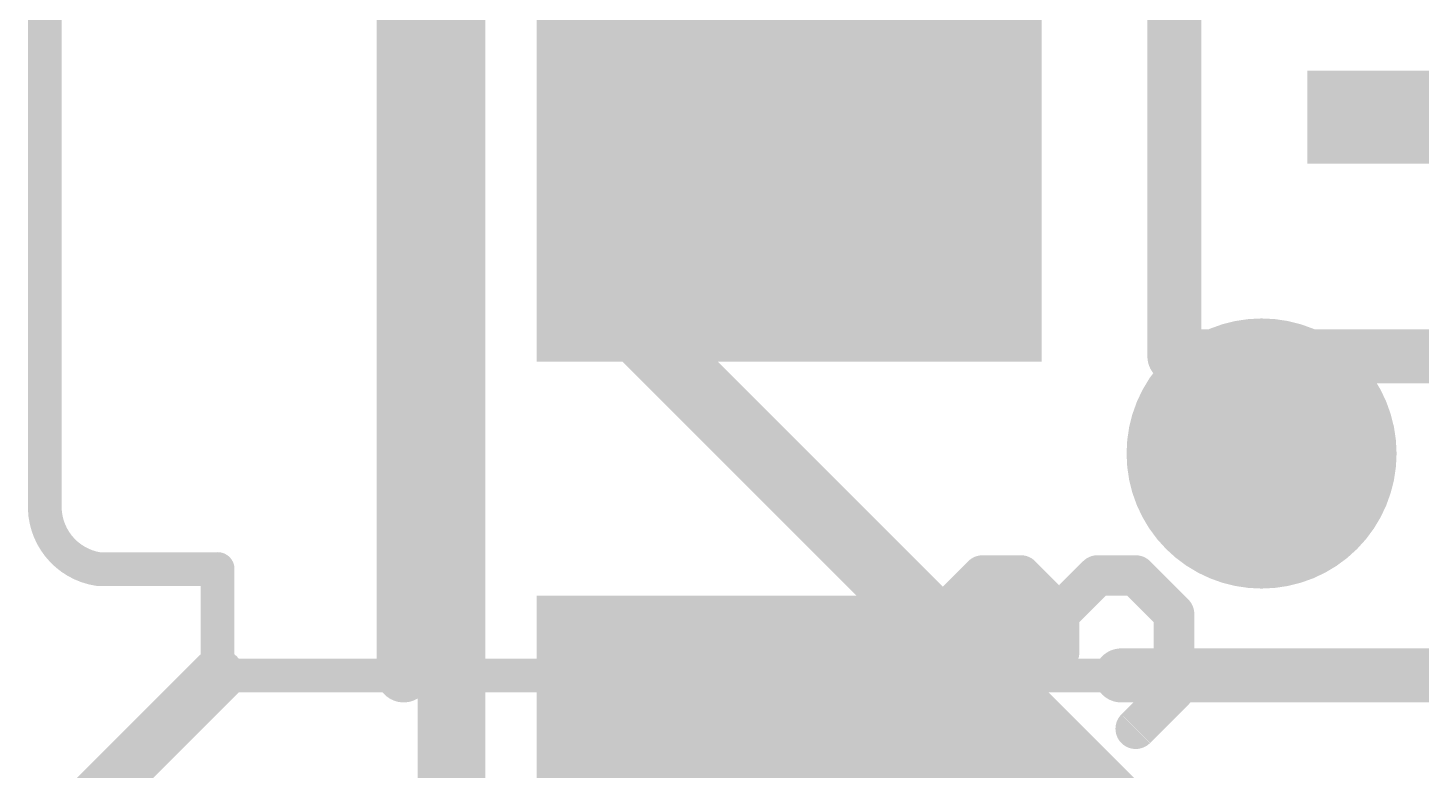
# Model space of a CAD drawing. Extents: x -1.6 to 24.3, y -3.8 to 15.4.
# Drawn here: x -1.59 to 3.65, y 3.86 to 6.66 of the extents above; entities that cross this region are included whole.
import ezdxf

# ---------------------------------------------------------------- set-up
doc = ezdxf.new("R2010")
doc.units = 0
for name, color, linetype in [('1', 12, 'CONTINUOUS'), ('16', 132, 'CONTINUOUS'), ('18', 110, 'CONTINUOUS'), ('20', 53, 'CONTINUOUS'), ('21', 53, 'CONTINUOUS'), ('22', 53, 'CONTINUOUS'), ('51', 53, 'CONTINUOUS')]:
    doc.layers.add(name, color=color, linetype=linetype)

# ---------------------------------------------------------------- blocks, each defined once
blk = doc.blocks.new('RECT')
blk.add_solid([(-0.5, -0.5), (0.5, -0.5), (-0.5, 0.5), (0.5, 0.5)])
blk = doc.blocks.new('ROUNDV')
at = {"const_width": 0.5}
blk.add_lwpolyline([(0, -0.25, 1), (0, 0.25, 1), (0, -0.25)], format="xyb", dxfattribs=at)

msp = doc.modelspace()

# ---------------------------------------------------------------- linework, layer by layer
at = {"layer": '1', "const_width": 0.254}
msp.add_lwpolyline([(0, 15.24), (0, 0)], dxfattribs=at)
at = {"layer": '16', "const_width": 0.254}
for points in [[(0, 15.24), (0, 0)], [(0.635, 5.588), (0.635, 10.922)], [(0.635, 5.588), (3.048, 3.175)]]:
    msp.add_lwpolyline(points, dxfattribs=at)
at = {"layer": '16', "const_width": 0.127}
for points in [[(0.6799, 5.6329, 1), (0.5901, 5.5431)], [(0.5715, 5.588, 1), (0.6985, 5.588)]]:
    msp.add_lwpolyline(points, format="xyb", dxfattribs=at)
at = {"layer": '20', "const_width": 0.2032}
msp.add_lwpolyline([(0, 15.24), (0, 0)], dxfattribs=at)
at = {"layer": '21', "const_width": 0.2032}
for points in [[(-0.18, 11.02), (-0.18, 4.22)], [(2.72, 9.82), (2.72, 5.42)], [(2.72, 5.42), (4.12, 5.42)], [(2.52, 4.22), (4.12, 4.22)]]:
    msp.add_lwpolyline(points, dxfattribs=at)
at = {"layer": '21', "const_width": 0.1016}
for points in [[(2.72, 5.4708, 1), (2.72, 5.3692)], [(2.6692, 5.42, 1), (2.7708, 5.42)], [(2.52, 4.2708, 1), (2.52, 4.1692)], [(-0.2308, 4.22, 1), (-0.1292, 4.22)]]:
    msp.add_lwpolyline(points, format="xyb", dxfattribs=at)
at = {"layer": '22', "const_width": 0.1524}
for points in [[(1.9983, 4.5957), (1.8542, 4.4516)], [(2.1423, 4.5957), (1.9983, 4.5957)], [(2.2864, 4.4516), (2.1423, 4.5957)], [(2.4304, 4.5957), (2.2864, 4.4516)], [(2.5745, 4.5957), (2.4304, 4.5957)], [(2.7185, 4.4516), (2.5745, 4.5957)], [(1.8542, 4.4516), (1.8542, 4.1635)], [(2.2864, 4.4516), (2.2864, 4.3076)], [(2.7185, 4.1635), (2.7185, 4.4516)], [(1.8542, 4.1635), (1.9983, 4.0195)], [(2.5745, 4.0195), (2.7185, 4.1635)]]:
    msp.add_lwpolyline(points, dxfattribs=at)
at = {"layer": '22', "const_width": 0.0762}
for points in [[(1.9983, 4.6338, 1), (1.9983, 4.5576)], [(2.0252, 4.5688, 1), (1.9713, 4.6226)], [(2.1693, 4.6226, 1), (2.1154, 4.5688)], [(2.1423, 4.5576, 1), (2.1423, 4.6338)], [(2.4304, 4.6338, 1), (2.4304, 4.5576)], [(2.4574, 4.5688, 1), (2.4035, 4.6226)], [(2.6014, 4.6226, 1), (2.5475, 4.5688)], [(2.5745, 4.5576, 1), (2.5745, 4.6338)], [(1.8923, 4.4516, 1), (1.8161, 4.4516)], [(1.8273, 4.4786, 1), (1.8811, 4.4247)], [(2.2594, 4.4786, 1), (2.3133, 4.4247)], [(2.3245, 4.4516, 1), (2.2483, 4.4516)], [(2.2594, 4.4247, 1), (2.3133, 4.4786)], [(2.7566, 4.4516, 1), (2.6804, 4.4516)], [(2.6916, 4.4247, 1), (2.7455, 4.4786)], [(2.2483, 4.3076, 1), (2.3245, 4.3076)], [(1.8811, 4.1905, 1), (1.8273, 4.1366)], [(1.8161, 4.1635, 1), (1.8923, 4.1635)], [(2.6804, 4.1635, 1), (2.7566, 4.1635)], [(2.7455, 4.1366, 1), (2.6916, 4.1905)], [(1.9713, 3.9925, 1), (2.0252, 4.0464)], [(2.5475, 4.0464, 1), (2.6014, 3.9925)]]:
    msp.add_lwpolyline(points, format="xyb", dxfattribs=at)
at = {"layer": '51'}
for points, const_width in [([(-0.18, 11.02), (-0.18, 4.22)], 0.127), ([(-1.53, 10.42), (-1.53, 4.87)], 0.127), ([(2.72, 9.82), (2.72, 5.42)], 0.127), ([(2.72, 5.42), (4.12, 5.42)], 0.127), ([(-1.33, 4.62), (-0.88, 4.62)], 0.127), ([(-0.88, 4.62), (-0.88, 4.22)], 0.127), ([(-0.88, 4.22), (-1.48, 3.62)], 0.2032), ([(-0.18, 4.22), (-0.88, 4.22)], 0.127), ([(4.12, 4.22), (-0.18, 4.22)], 0.127)]:
    msp.add_lwpolyline(points, dxfattribs=dict(at, const_width=const_width))
for points, const_width in [([(2.72, 5.4517, 1), (2.72, 5.3883)], 0.0635), ([(2.6883, 5.42, 1), (2.7518, 5.42)], 0.0635), ([(-1.53, 4.87, 0.3866), (-1.33, 4.62)], 0.127), ([(-1.4983, 4.868, 1), (-1.5617, 4.872)], 0.0635), ([(-1.5617, 4.87, 1), (-1.4983, 4.87)], 0.0635), ([(-1.33, 4.6517, 1), (-1.33, 4.5883)], 0.0635), ([(-1.335, 4.5886, 1), (-1.325, 4.6514)], 0.0635), ([(-0.8482, 4.62, 1), (-0.9118, 4.62)], 0.0635), ([(-0.88, 4.5883, 1), (-0.88, 4.6517)], 0.0635), ([(-0.8441, 4.1841, 1), (-0.9159, 4.2559)], 0.1016), ([(-0.9118, 4.22, 1), (-0.8482, 4.22)], 0.0635), ([(-0.88, 4.2518, 1), (-0.88, 4.1883)], 0.0635), ([(-0.18, 4.2518, 1), (-0.18, 4.1883)], 0.0635), ([(-0.2118, 4.22, 1), (-0.1483, 4.22)], 0.0635), ([(-0.18, 4.1883, 1), (-0.18, 4.2518)], 0.0635)]:
    msp.add_lwpolyline(points, format="xyb", dxfattribs=dict(at, const_width=const_width))

# ---------------------------------------------------------------- block references
at = {"layer": '1', "yscale": 1.9, "rotation": 270}
for p, xscale in [((1.27, 6.35), 1.9), ((1.27, 3.62), 1.8)]:
    msp.add_blockref('RECT', p, dxfattribs=dict(at, xscale=xscale))
at = {"layer": '1', "xscale": 1.4, "yscale": 0.35}
msp.add_blockref('RECT', (3.92, 6.32), dxfattribs=at)
at = {"layer": '18', "xscale": 1.016, "yscale": 1.016}
msp.add_blockref('ROUNDV', (3.048, 5.0546), dxfattribs=at)
msp.add_blockref('ROUNDV', (3.048, 5.0546), dxfattribs=at)

doc.saveas('drawing.dxf')
